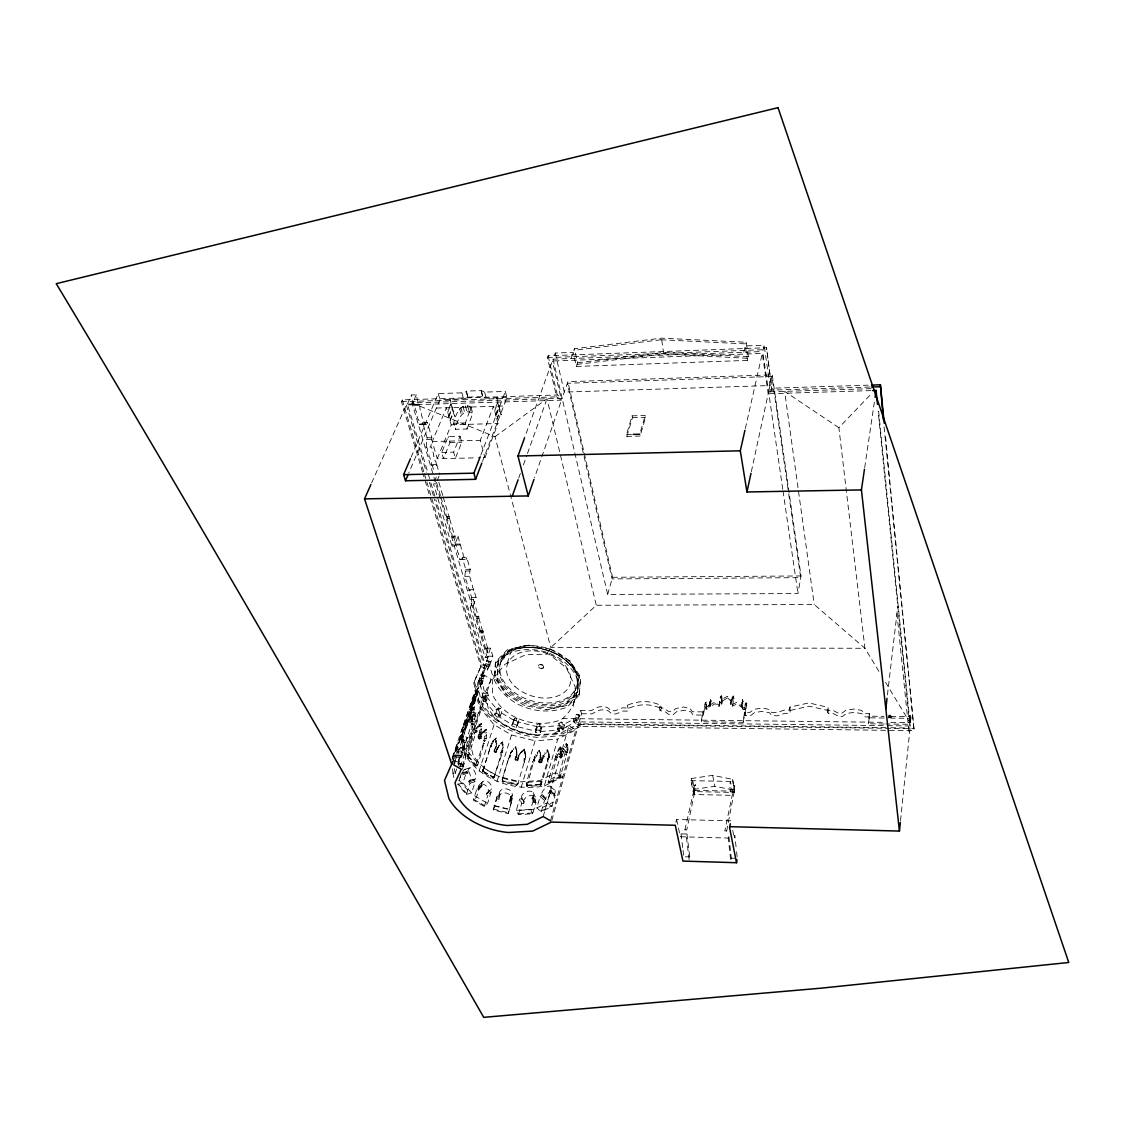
<?xml version="1.0" encoding="UTF-8"?>
<svg xmlns="http://www.w3.org/2000/svg" width="1125" height="1125" viewBox="0 0 1125 1125"><rect width="100%" height="100%" fill="white"/><g stroke="black" fill="none" stroke-linecap="round" stroke-linejoin="round"><path stroke-width="0.75" stroke-dasharray="5 3.75" d="M484.017 741.234L484.917 729.97L486.366 729.52L486.309 738.225L485.48 740.784L483.511 740.644L485.48 740.784M452.911 537.82L447.23 518.555C445.556 516.052 450.703 515.967 449.522 518.513L455.189 537.792L451.997 546.145L454.289 546.117L458.114 536.091L453.544 536.147L452.911 537.82L455.189 537.792M565.397 751.584L558.534 777.136L559.786 778.219L566.606 755.212L566.634 752.667L565.397 751.584L566.845 747.816L566.156 743.597L561.122 753.722L562.795 754.58L561.122 753.722M469.561 720.759L472.852 706.458L474.609 706.556L473.597 712.589L472.148 718.045L470.377 717.933L472.823 718.017L475.945 712.941L474.202 712.828C471.375 713.953 470.841 722.039 469.561 720.759L471.783 721.786L472.823 718.017M471.319 720.872L472.05 717.595M492.708 679.163L492.356 694.434C504.225 719.156 535.866 729.323 560.911 719.845C573.862 710.198 578.264 694.786 577.547 679.219C566.283 653.709 533.7 643.219 508.528 653.47L497.405 664.973L492.708 679.163L504.984 664.27L525.684 654.75L548.845 654.075L566.409 667.955L575.297 687.094L573.173 706.219M550.631 649.083L527.484 645.005L507.22 649.828L495.394 662.119L494.381 680.273C506.841 706.528 540.38 717.37 566.888 707.217L579.15 695.405L580.795 677.292L570.206 660.98L550.434 649.041M495.394 662.119L495 678.403L505.884 694.294L525.234 705.867M482.737 770.906L490.275 747.619L482.358 772.073L493.102 778.303L494.03 777.094L500.794 755.606L500.864 752.695L502.383 752.161L503.086 749.925L502.664 741.797L500.147 743.991L502.664 741.797M494.03 777.094L501.708 754.72L501.778 751.795M528.511 645.173L509.33 649.744L498.108 661.388L497.025 680.245L507.248 695.166M498.108 661.388L497.714 676.814C509.47 701.705 541.266 711.998 566.353 702.323L577.955 691.13L578.981 675.745L568.955 660.291M426.15 447.145L427.12 437.85L422.634 422.55L427.388 422.423L431.845 437.723L430.889 447.033A3.572 1.223 88.1 0 1 432.267 451.758A3.628 1.238 88.1 0 1 433.673 456.525A3.248 1.111 88.2 0 1 434.967 460.955A3.431 1.167 88.2 0 1 436.303 465.525L431.606 465.637A3.417 1.181 88.2 0 0 430.256 461.067A3.248 1.125 88.1 0 0 428.963 456.638A3.628 1.252 88.1 0 0 427.556 451.884A3.572 1.238 88 0 0 426.15 447.145L430.889 447.033M479.039 735.37L480.052 724.078L481.5 723.628L480.909 733.669L480.502 734.92L478.687 734.962L480.502 734.92M464.78 576.352L465.722 569.334L462.305 557.705L466.805 557.663L470.194 569.306L469.266 576.309A4.191 1.364 89.5 0 1 470.433 580.303A3.544 1.153 89.6 0 1 471.487 583.917A3.656 1.195 89.6 0 1 472.57 587.587A2.616 0.844 89.6 0 1 473.442 590.597L468.984 590.625A2.616 0.858 89.6 0 0 468.098 587.616A3.656 1.195 89.6 0 0 467.016 583.945A3.544 1.167 89.6 0 0 465.947 580.331A4.191 1.378 89.5 0 0 464.78 576.352L469.266 576.309M562.795 754.58L561.53 757.561L560.559 758.039L558.9 756.661L560.391 751.852L560.138 746.606L555.356 756.647L557.156 757.434L555.356 756.647M560.728 755.62L561.811 749.967L560.138 746.606M497.208 678.375C508.978 703.28 540.788 713.559 565.903 703.898L577.505 692.705L578.531 677.32C567.183 651.53 534.248 640.927 508.823 651.305L497.587 662.948M579.15 695.405L580.247 679.191C568.252 651.952 533.461 640.744 506.602 651.712L494.775 664.003M481.5 723.628L477.563 727.917L477.211 731.039L474.441 732.966L467.311 754.439L467.1 756.619L475.495 766.364L483.286 743.864L483.511 740.644M475.833 765.337L477.773 764.859L484.973 740.194M463.078 736.72L462.98 737.789L461.194 737.677L461.292 736.608L463.078 736.72L471.938 710.677L474.609 706.556M516.952 753.722L516.586 756.605L516.938 751.655L515.784 746.817L510.652 752.513L509.653 756.253L510.497 756.45L509.85 755.072L509.653 756.253M478.42 683.423L480.53 674.845L484.059 675.619L483.736 678.895L481.95 684.197L478.42 683.423L480.53 674.845M540.337 760.402L539.958 752.133L540.858 757.533L539.128 762.567L541.8 762.412L542.419 760.261L541.364 759.052L542.419 760.261M481.95 684.197L482.273 680.934L478.73 680.161M424.35 473.681L481.57 664.917L473.752 682.791L477.9 702.014A59.456 40.387 16.9 0 0 537.792 737.423L562.612 735.567L580.472 726.37L914.133 730.673L885.22 433.673M888.919 715.556L889.003 718.059L888.919 715.556L890.128 715.022L890.958 718.087L909.675 718.298L909.605 715.795L911.039 715.345L910.111 724.303L885.825 724.008M900.52 820.617L910.069 727.987L878.175 411.342M887.513 725.681L910.28 725.962L911.039 715.345M494.016 751.12L495.548 747.717L495.52 738.788L496.42 737.902L496.463 746.817L494.016 751.12L495.295 752.611L496.898 751.43C499.205 747.112 494.817 751.486 497.559 749.334M909.675 718.298L909.605 715.795M890.958 718.087L890.873 715.584M887.442 694.884L897.806 606.263M500.864 752.695L502.467 748.462L501.75 742.683M884.095 723.994L868.486 723.797L869.428 716.203L883.983 716.358M884.166 718.003L869.625 717.848L869.344 713.672L864.703 713.63L861.469 710.381L853.973 709.045L845.916 710.227L841.978 713.194L838.294 713.152L832.894 710.353L827.733 710.255L828.197 707.358L808.847 702.928L789.891 707.105L789.623 710.002L784.237 710.072L777.487 712.505L771.68 712.434L768.797 709.425L765.647 708.694L761.527 708.173L754.087 709.27L749.995 712.392L744.469 712.322L743.161 722.292L701.311 721.786L702.759 711.872L692.395 711.773L690.173 708.609L683.55 706.992L675.998 708.469L672.511 711.38L668.194 711.323L664.298 708.384L659.348 707.456L660.684 705.375C649.772 700.2 638.395 700.58 627.356 705.234L626.498 707.948L622.153 707.864L615.305 710.761L611.072 710.719L607.669 707.752A11.883 8.17 -14.2 0 0 596.559 707.639L591.202 710.677L580.739 710.564L578.461 718.706L581.006 724.444L914.33 728.648M869.344 713.672L868.486 723.797M473.541 724.388L471.642 723.642L473.541 724.388L475.945 712.941M471.783 724.275L474.202 712.828M566.086 751.247L567.323 752.33L568.069 748.898L567.38 744.68L566.156 743.597M864.703 467.606L874.814 399.023M869.738 716.962L865.111 716.92L861.877 713.672L854.395 712.336L846.352 713.503L842.414 716.484L838.744 716.442L833.344 713.63L828.183 713.531L828.197 707.358M511.692 802.378L509.625 801.858L510.891 800.606L511.636 796.514L510.736 796.514L510.356 797.766L512.423 798.272L508.289 813.642L493.327 809.944L497.503 794.587L499.669 795.122L499.289 793.448L498.572 797.555L499.345 797.977L498.952 799.228L496.8 798.694L497.503 794.587M502.312 778.781L502.566 780.722L502.312 778.781L509.006 757.195L510.694 755.283M498.952 799.228L500.048 793.87M517.753 784.139L517.964 782.958L516.741 785.447L502.214 781.861L502.411 780.694L517.753 784.139L524.461 761.4L524.194 758.616L524.855 759.994L524.194 758.616M502.116 779.948L509.006 757.195M510.652 752.513L510.441 753.694L515.784 746.817M571.036 358.509L574.481 348.708L661.514 338.161L746.17 342.239L748.35 356.653L747.478 360.394L576.337 366.441L573.188 352.364L555.258 353.039L553.036 359.17L607.683 594.45L797.948 593.55L801.028 575.958L772.256 374.878L567.886 381.684L562.134 398.292L411.989 402.947L433.434 475.523M511.917 751.43L512.114 750.262M513.506 749.644L513.717 748.477M516.741 754.889L516.586 749.039M524.278 749.011L525.628 757.42L524.278 749.011L519.567 753.75L517.725 760.542L514.941 759.811L515.784 756.534L516.192 757.856L515.784 756.534M516.741 752.836L516.938 751.655M515.7 760.556L515.138 758.644M516.741 760.837L518.583 757.223M509.625 801.858L510.356 797.766M510.005 800.606L510.736 796.514M518.372 758.405L518.062 757.097M517.725 760.542L517.936 759.375M517.852 758.264L518.442 755.845M508.289 813.642L512.423 798.272M518.231 757.027L519.567 753.75M511.495 799.2L512.227 795.094M519.356 754.931L521.691 751.289M516.741 785.447L517.261 783.253M525.009 752.611L525.234 751.444M524.461 761.4L524.25 762.567L523.983 759.783M525.558 755.086L525.769 753.919M728.944 836.803L731.306 858.164L730.772 861.075L728.227 838.055L728.775 835.158M734.259 789.511C734.302 779.344 734.372 792.9 733.05 789.272M726.708 830.953L734.147 791.733L733.092 791.072L724.823 830.897L726.708 830.953L724.823 830.897M691.312 778.514L693.619 789.427L693.169 791.564L734.372 792.45L732.684 779.316L712.659 775.364L691.312 778.514L690.848 780.652L693.858 794.503L731.461 795.319L732.263 791.128L730.406 781.439L729.591 785.644L731.461 795.319M743.161 722.292L746.803 703.28L745.369 703.266L744.792 709.369L743.034 709.341L742.247 707.752L742.655 699.75L741.291 707.105L737.058 703.913L732.6 706.106L733.219 695.981L730.688 704.292L732.234 696.994M734.372 792.45L732.684 779.316M789.891 707.105L790.13 713.264L784.758 713.334L778.022 715.753L772.214 715.697L769.331 712.673L762.089 711.422L754.65 712.519L750.572 715.627L745.045 715.57L746.803 703.28M742.247 707.752L743.119 700.116M744.792 709.369L745.369 703.266M741.291 707.105L742.05 700.116M730.688 704.292L730.983 699.722L727.27 696.319L722.095 699.328L721.772 704.011L720.759 702.394L721.898 696.811L721.378 695.784L720.394 696.783L719.002 706.655L715.163 703.659L710.184 706.655L711.014 699.581L709.903 699.553L708.919 707.302L707.02 709.116L706.036 709.102L705.712 707.498L706.767 702.591L705.431 702.562L701.311 721.786M732.6 706.106L733.795 697.008M721.055 703.997L721.898 696.811M686.967 834.033L689.766 856.913L689.175 859.823L686.362 836.916L686.967 834.033L681.019 833.864L680.4 836.747L728.227 838.055M721.772 704.011L722.095 699.328M453.473 760.331L458.128 762.103L462.431 752.78L471.642 723.642M462.361 766.041L491.203 679.331L484.059 675.084L476.789 691.13L460.814 738.816L463.205 749.348L464.991 749.475L465.567 748.434L473.4 723.755M719.002 706.655L720.394 696.783M710.184 706.655L711.014 699.581M684.9 829.842L693.9 790.242L694.955 790.903L686.77 829.898L684.9 829.842L686.77 829.898M693.872 788.667C697.57 777.656 692.691 793.252 695.166 788.47M693.858 794.503L694.744 790.327L692.705 780.68L691.819 784.87M708.919 707.302L709.903 699.553M659.348 707.456L660.052 710.663L665.002 711.591L668.897 714.544L673.2 714.586L676.673 711.675L684.225 710.212L690.834 711.83L693.056 714.994L703.406 715.106L705.431 702.562M706.036 709.102L706.767 702.591M751.345 471.656L768.178 393.778L762.286 353.433L552.375 361.013L524.503 438.005M871.158 388.673L768.586 391.866L772.256 374.878M675.914 822.375L676.533 819.478L730.856 820.842M870.848 390.614L768.178 393.778L771.947 390.108L766.533 347.723L548.114 355.781L547.439 357.623L556.636 396.858L561.473 400.148L534.53 477.759M745.327 428.597L762.286 353.433M782.761 489.234L762.722 351.534L764.128 345.262L745.284 345.966L747.478 360.394M463.191 732.361L471.909 706.697L470.194 706.036L469.041 709.214L461.447 731.7L463.191 732.361L468.197 720.956L478.237 690.483L476.508 689.822L471.178 704.503L471.98 702.084L473.709 702.745L471.825 702.422M467.423 723.108L465.666 722.433L476.508 689.822M660.052 710.663L661.388 708.581L660.684 705.375M743.794 352.223L746.17 342.239M473.963 695.461L469.927 706.598L471.656 707.259L475.678 696.122L474.131 701.494L472.402 700.833L473.963 695.461L476.086 696.305L472.838 705.206L471.108 704.545L472.908 705.178L473.667 703.364L471.938 702.703M550.491 820.8L575.887 729.802L568.955 725.667L553.57 733.627M551.841 820.42L578.756 723.825L889.031 727.72M580.739 710.564L581.569 713.742L579.291 721.884L575.691 723.755L573.258 721.589L574.777 716.203L576.858 714.248L580.795 716.498L576.858 714.248M550.181 790.355L549.098 792.155L553.528 795.966L554.611 794.166A6.427 2.855 -49.6 0 0 551.967 790.312A6.427 2.855 -49.6 0 0 545.92 798.441L541.491 794.658A6.441 2.841 -49.5 0 1 547.552 786.516A6.441 2.841 -49.5 0 1 550.181 790.355L554.611 794.166M541.294 811.716L544.528 800.395L546.455 798.356L542.039 794.559L540.098 796.598L536.836 807.919L541.294 811.716L551.855 806.569L555.047 795.22L550.603 791.409L549.098 792.155M575.691 723.755L578.377 714.333M543.178 816.567L568.955 725.667M536.836 807.919L547.397 802.744L550.603 791.409M561.572 753.497L560.559 758.039M607.683 594.45L612.534 577.28L567.886 381.684M555.933 756.366L548.367 780.666L548.17 782.297L549.422 783.38L557.156 757.434M556.58 757.73L561.361 747.689M573.398 704.25L576.633 692.873M577.505 692.705L577.955 691.13M563.02 730.308L561.22 727.917L562.753 722.545L561.08 722.053L558.802 723.6L557.255 728.972L559.055 731.363L563.02 730.308L564.553 724.922L562.753 722.545M575.339 690.145A39.881 27.394 16.9 0 0 529.917 647.227A39.881 27.394 16.9 0 0 509.358 690.314A39.881 27.394 16.9 0 0 575.339 690.145L575.789 688.57A39.853 27.394 16.9 0 0 530.409 645.666A39.853 27.394 16.9 0 0 509.864 688.753A39.853 27.394 16.9 0 0 575.789 688.57M548.775 753.877L548.086 758.573L547.242 758.63L547.805 759.881L549.394 757.238L548.255 751.767L549.323 755.114M526.922 786.417L533.25 763.045L534.867 760.795L534.305 759.544L532.688 761.794L526.261 783.45L526.922 786.417L540.83 785.489L548.058 762.356L547.805 759.881M559.055 731.363L560.602 725.977L562.866 724.43L564.553 724.922M544.275 786.038L562.753 776.841L555.623 772.664L539.944 780.511L520.27 781.833A46.617 30.698 16.8 0 1 472.809 754.214L469.477 739.35L475.748 725.808L468.408 721.505L461.095 737.508L465.075 755.002C481.725 781.003 514.772 791.367 544.275 786.038L557.747 739.125L575.887 729.802M532.688 813.769L530.663 809.395L533.953 798.075L531.97 798.202L533.18 796.683L535.205 801.07L533.981 802.589L535.964 802.462L532.688 813.769L518.372 814.641L516.319 810.281L519.68 798.989L521.733 798.863L523.772 803.222L521.719 803.362L519.68 798.989M577.055 364.373L663.694 353.981L661.514 338.161L661.036 339.764L573.919 350.311M641.039 432.928L645.581 417.291L645.216 415.477L632.095 415.842L626.498 434.559L626.878 436.387L640.139 436.05M540.83 785.489L540.267 784.237L547.509 761.105L547.242 758.63M541.8 762.412L541.87 759.009M541.927 760.289L547.889 751.078L547.341 749.841L541.364 759.052M640.673 431.1L645.216 415.477M539.128 762.567L538.566 761.316L539.775 759.164M518.372 814.641L521.719 803.362M523.772 803.222L524.152 801.97L521.381 797.442L524.152 801.97M540.253 732.783L541.842 727.425L541.505 724.936L539.536 723.712L536.948 724.528L535.345 729.886L535.683 732.375L540.253 732.783L539.902 730.294L541.505 724.936M521.733 798.863L522.112 797.597M534.066 760.852L534.263 757.041L539.184 750.333L539.747 751.57L534.825 758.278L534.066 760.852L534.867 760.795M521.128 787.57L535.106 740.812L557.747 739.125M626.878 436.387L632.461 417.67L632.095 415.842M524.855 759.994L525.839 756.253M535.683 732.375L537.286 727.017L536.948 724.528M514.941 759.811L515.587 757.716M543.6 667.589A2.686 1.856 16.9 0 0 540.492 664.706A2.686 1.856 16.9 0 0 539.156 667.645A2.686 1.856 16.9 0 0 543.6 667.589L543.698 667.252A2.686 1.856 16.9 0 0 540.591 664.369A2.686 1.856 16.9 0 0 539.269 667.308A2.686 1.856 16.9 0 0 543.698 667.252M516.192 757.856L516.797 755.423M517.345 725.456L519.005 720.113L517.064 718.172L514.491 718.27L511.678 725.738L516.206 727.58L517.345 725.456L512.817 723.614L511.678 725.738M493.327 809.944L496.8 798.694M502.214 781.861L502.762 779.541M496.955 781.594L511.509 734.991L494.086 724.725L480.544 708.595L476.789 691.13M516.206 727.58L519.005 720.113M493.102 778.303L494.958 776.208M476.944 788.822L478.42 789.68L478.237 787.95L481.458 784.842L482.02 785.391L481.641 786.572L480.164 785.714L476.944 788.822L473.316 800.114L484.341 806.442L487.589 803.362L491.133 792.042L489.516 791.114L490.669 790.158L486.267 794.208L487.898 795.136L491.133 792.042M512.817 723.614L514.491 718.27M486.267 794.208L489.881 789.947M484.341 806.442L487.898 795.136M496.35 750.052L501.061 743.105M495.984 752.33L496.645 750.22M497.264 749.152L499.275 745.059L498.361 745.959M490.233 746.466L491.766 745.945L490.233 746.466L492.623 741.347L496.42 737.902M500.302 716.217L502.003 710.887L500.597 708.427L498.53 707.991L496.139 709.369L494.409 714.698L497.897 717.595L500.302 716.217L496.8 713.306L498.53 707.991M491.133 745.58L495.084 738.717M482.358 772.073L483.652 770.02M480.164 785.714L476.55 797.006L473.316 800.114M466.383 794.419L471.6 792.9L475.228 781.678L474.033 780.3L474.989 779.386L469.252 780.581L468.844 781.833L470.039 783.197L466.383 794.419L458.775 785.728M479.053 771.216L494.086 724.725M497.897 717.595L499.612 712.266L502.003 710.887M475.495 766.364L477.773 764.859M462.741 748.659L467.283 737.438L461.109 735.075L456.581 746.311L462.952 748.252L456.581 746.311M507.192 663.258L510.553 652.992M486.366 729.52L482.836 732.923L481.05 738.534L479.461 736.608L480.15 734.513M462.656 774.717L467.859 773.17L467.845 771.159L462.656 772.706L462.656 774.717L461.405 773.283M478.687 734.962L477.998 737.058L479.602 738.984L481.387 733.373L484.917 729.97M500.752 662.358L501.258 660.811M460.477 776.053L457.678 784.477L462.909 782.944L466.608 771.722L467.859 773.17M486.506 700.973L484.791 697.641L486.562 692.325L487.744 692.972L488.264 695.658L486.506 700.973L483.244 701.339L481.528 698.006L483.3 692.691L486.562 692.325M460.153 777.797L463.95 763.875L457.664 763.453M475.748 731.503L476.114 728.381L480.052 724.078M467.1 756.619L468.577 756.169L475.903 732.516L477.211 731.039M461.77 757.434L462.122 755.381A6.652 1.856 -85.8 0 1 465.103 753.891A6.652 1.856 -85.8 0 1 464.147 764.255L457.875 763.833A6.652 1.884 -85.8 0 0 458.831 753.483A6.652 1.884 -85.8 0 0 455.808 754.973L455.456 757.027L461.77 757.434L461.405 755.873L455.091 755.466L452.756 762.384M460.364 766.673L484.973 692.916L491.203 679.331M465.075 755.002L480.544 708.595M483.244 701.339L485.016 696.023L484.495 693.352L483.3 692.691M487.28 670.148L490.486 661.683L487.069 660.361L485.648 663.511L483.848 668.812L487.28 670.148L490.486 661.683M482.85 630.872C477.337 632.362 484.734 628.889 483.188 632.995L487.941 649.181L485.761 649.167L486.113 648.169L490.472 648.183L492.82 656.227L489.642 665.691L481.57 664.917L473.752 682.791M458.128 762.103L462.952 748.252M456.666 768.937L453.839 777.375L452.025 769.725M463.205 749.348L463.795 748.322M458.198 765.492L461.405 755.873M453.488 759.586L484.636 667.575L434.433 499.219M486.113 648.169L488.475 656.198L483.848 668.812M454.852 761.681L484.059 675.084M490.472 648.183L487.266 657.647L485.072 657.633L487.941 649.181M452.32 757.448L477.394 683.578L484.636 667.575L480.923 666.83L423.07 473.864M452.208 758.911L456.792 745.903M459.422 740.433L460.012 739.125L466.214 741.502L465.609 742.809L459.422 740.433L461.109 735.075M460.012 739.125L456.202 750.403L462.431 752.78M459.816 739.28L466.003 741.642L467.283 737.438M576.337 366.441L577.603 362.756L574.481 348.708M485.761 649.167L480.656 630.872M482.695 631.308L478.842 618.23C480.262 614.306 473.062 617.794 478.547 616.261M480.502 631.308L476.339 616.261M468.984 590.625L469.322 589.697L473.78 589.669L476.1 597.586L472.5 607.683L470.264 607.697L485.072 657.633M518.681 478.139L520.439 473.217M523.364 465.005L526.88 455.147M527.47 453.502L546.342 400.627M470.264 607.697L473.273 599.273L471.052 599.288L476.184 616.711M473.442 590.597L473.78 589.669M471.052 599.288L471.656 597.6L469.322 589.697M562.345 754.805L567.38 744.68M476.086 696.305L478.237 690.483M458.114 536.091L460.083 544.964A3.417 1.125 89.2 0 1 461.138 548.578A3.6 1.181 89.2 0 1 462.234 552.305A3.473 1.139 89.3 0 1 463.289 555.933A3.347 1.097 89.3 0 1 464.33 559.491L466.186 559.336L466.805 557.663M462.305 557.705L461.686 559.378L459.816 559.533A3.347 1.111 89.3 0 0 458.775 555.975A3.473 1.153 89.3 0 0 457.692 552.347A3.6 1.195 89.2 0 0 456.595 548.634A3.417 1.139 89.2 0 0 455.541 545.006L453.544 536.147M496.941 419.498L500.063 411.328L501.244 414.97L496.8 397.814L497.7 402.244L494.55 410.386M482.456 461.419L506.911 397.505L505.364 391.43L484.636 392.105L481.458 390.6L466.439 391.092L467.817 397.744L463.542 398.855L439.973 399.6L408.923 472.697M484.945 457.636L497.981 423.506L493.481 406.322L480.262 440.325L484.945 457.636L478.139 457.791M495.675 414.689L498.825 406.547L497.841 402.764L494.691 410.906M495.816 415.209L498.952 407.053L499.936 410.822L496.8 418.978M480.811 455.189L505.364 391.43M695.841 785.222L694.603 785.194M694.955 790.903L693.112 790.861M506.911 397.505L486.225 398.152L482.808 397.28L481.458 390.6M460.055 436.219L461.756 442.308L455.372 458.283L453.642 452.166L460.055 436.219L448.256 436.528L441.717 452.447L443.489 458.55L449.986 442.617L448.256 436.528M467.086 428.991L472.739 413.184C462.403 407.292 456.806 421.341 455.4 429.314L467.086 428.991L465.412 422.916L471.094 407.123C460.758 401.259 455.133 415.252 453.698 423.239L455.4 429.314M437.147 480.769L439.017 476.142M467.817 397.744L466.439 391.092M434.672 481.134L436.345 477M436.303 465.525L436.711 464.555L432.014 464.653L431.606 465.637M437.273 458.747L451.223 424.814L446.414 407.756L432.253 441.562L437.273 458.747L476.438 457.833M734.92 786.009L733.683 785.995M734.147 791.733L732.291 791.705M449.958 420.314L453.305 412.2L452.264 408.459L448.903 416.573M450.098 420.834L453.445 412.72L454.711 416.32L449.958 399.291L450.928 403.692L447.553 411.792M448.748 416.053L452.109 407.953L451.069 404.198L447.694 412.298M411.089 457.186L438.272 393.595L461.897 392.836L466.172 391.725M426.614 424.223L424.153 424.083A3.783 1.308 87.7 0 0 422.705 419.091L421.425 414.745A3.6 1.252 87.6 0 0 420.005 409.894A3.333 1.153 87.5 0 0 418.641 405.267L416.292 394.819L411.469 394.973L413.845 405.408A3.333 1.167 87.5 0 1 415.209 410.034A3.6 1.252 87.6 0 1 416.63 414.886L417.923 419.231A3.783 1.322 87.7 0 1 419.386 424.209L426.614 424.223L427.388 422.423M421.861 424.35L422.634 422.55M416.292 394.819L412.27 403.931L407.433 404.086L430.383 481.219M371.616 482.962L406.322 404.944L561.473 400.148L552.375 361.013M407.433 404.086L411.469 394.973M422.564 472.177L401.442 401.709L402.258 399.881L557.283 394.988L562.134 398.292M462.684 727.903L467.255 717.877M461.447 731.7L465.933 721.631M453.375 755.466L457.65 746.128M451.927 759.741L456.483 749.573M472.852 706.458L470.18 710.578L471.938 710.677M513.352 720.408L515.925 720.309L517.064 718.172M471.08 713.222L469.308 713.123L468.548 715.148L470.32 715.261M546.82 653.625L550.772 647.55L596.278 605.264L814.233 604.547L864.928 648.281L879.328 672.075M558.9 756.661L560.967 755.62M508.809 758.377L510.497 756.45M489.375 748.519L491.766 745.945M889.102 717.216L891.042 717.23M411.989 402.947L495 436.711L550.772 647.55L864.928 648.281L838.884 427.711L871.523 393.581M732.544 698.611L733.219 695.981M720.703 698.4L721.378 695.784M492.623 741.347L493.523 740.461M491.105 743.737L492.019 742.837M495.886 741.347L496.786 740.447M495.928 744.117L496.828 743.217M495.548 747.717L496.463 746.817M494.662 749.067L495.956 748.392M496.927 748.238L497.841 747.338M494.367 752.062L494.916 750.234M502.186 745.256L503.1 744.356M495.295 752.611L496.898 751.43M502.467 748.462L503.367 747.577M482.428 770.105L483.342 769.205M502.172 750.811L503.086 749.925M768.586 391.866L772.355 388.195L868.191 385.172M501.469 753.047L502.383 752.161M500.794 755.606L501.708 754.72M479.011 785.18L482.217 782.058M478.8 788.498L482.02 785.391M576.52 694.434L565.045 705.516L546.3 709.65M478.42 789.68L481.641 786.572M579.684 693.506L567.436 705.319L547.481 709.72L525.038 705.698M493.467 777.164L494.381 776.278M705.712 707.498L708.595 705.698M579.291 716.414L577.209 718.369L574.777 716.203M709.861 705.038L714.853 702.042L718.692 705.038M521.48 752.456L524.067 750.192M705.741 704.166L706.247 701.916M909.773 717.441L911.208 716.991M745.65 704.883L746.212 702.619M495 436.711L547.003 398.756L596.278 605.264M494.17 739.617L495.52 738.788M732.305 704.489L736.762 702.295L740.995 705.487M538.566 761.316L541.237 761.161M742.331 701.733L743.414 701.733M722.405 700.945L727.566 697.936L727.27 696.319M496.139 709.369L498.206 709.819L500.597 708.427M494.409 714.698L496.8 713.306M710.212 701.17L711.337 701.184M573.258 721.589L576.858 719.719L579.291 721.884L885.755 725.653M581.006 724.444L563.161 733.641L538.369 735.497A59.4 40.387 16.9 0 1 478.533 700.102L474.398 680.878M566.634 752.667L567.422 752.273M550.308 779.33L561.389 773.789M548.17 782.297L558.534 777.136M549.661 782.564L560.011 777.403M553.528 795.966L555.047 795.22M542.531 807.398L553.078 802.238M541.533 810.886L552.094 805.725M537.286 727.017L539.873 726.202L541.842 727.425M478.561 725.091L480.009 724.641M477.323 726.455L478.786 725.991M476.114 728.381L477.563 727.917M480.234 726.891L481.683 726.441M475.27 730.927L476.719 730.477M480.08 729.97L481.528 729.52M474.441 732.966L475.903 732.516M479.798 732.277L481.247 731.827M483.033 731.461L484.481 731.011M481.387 733.373L482.836 732.923M479.461 734.119L480.909 733.669M485.156 733.064L486.605 732.614M480.403 735.258L481.852 734.808M477.998 737.058L479.461 736.608M479.995 736.495L481.444 736.045M480.291 736.847L481.753 736.397M478.364 738.183L479.827 737.733M485.128 736.031L486.591 735.595M478.955 738.914L480.417 738.478M479.602 738.984L481.05 738.534M484.847 738.675L486.309 738.225M483.286 743.864L484.748 743.414M467.311 754.439L468.788 753.989M467.48 755.48L468.956 755.03M464.695 769.416L469.884 767.855M463.064 773.466L468.267 771.919M469.252 780.581L474.441 779.048M468.844 781.833L474.033 780.3M470.039 783.197L475.228 781.678M557.255 728.972L561.22 727.917M581.569 713.742L592.017 713.855L597.347 710.817A11.869 8.17 -14.2 0 1 608.456 710.944L611.845 713.897L616.078 713.953L622.913 711.056L627.244 711.141L628.102 708.427C639.127 703.772 650.489 703.406 661.388 708.581M693.619 789.427L714.853 786.305L734.78 790.298M790.411 710.367L809.325 706.191L828.647 710.634M577.603 362.756L664.158 352.378L748.35 356.653M484.495 693.352L487.744 692.972M485.016 696.023L488.264 695.658M481.528 698.006L484.791 697.641M533.503 759.6L534.305 759.544M527.555 782.269L542.602 781.256M526.345 785.166L540.267 784.237M527.161 785.602L541.069 784.673M516.319 810.281L530.663 809.395M519.652 810.337L533.939 809.452M518.625 813.811L532.941 812.939M547.439 357.623L766.111 349.622M553.036 359.17L762.722 351.534M468.07 397.111L483.061 396.647M401.442 401.709L556.636 396.858L557.283 394.988L548.114 355.781M869.653 387.056L771.947 390.108L766.533 347.723M414.267 404.452L419.062 404.297M413.845 405.408L418.641 405.267M436.387 408.052L503.648 406.027M632.461 417.67L645.581 417.291M419.386 424.209L424.153 424.083M453.698 423.239L465.412 422.916M451.223 424.814L497.981 423.506M427.12 437.85L431.845 437.723M426.361 439.65L431.086 439.538M626.498 434.559L631.477 434.433M432.253 441.562L480.262 440.325M449.986 442.617L461.756 442.308M441.717 452.447L453.642 452.166M435.895 483.848L433.547 483.905L451.997 546.145M447.005 516.783L449.705 516.839M447.398 518.119L449.691 518.091M447.23 518.555L449.522 518.513M455.892 544.078L460.434 544.036M455.541 545.006L460.083 544.964M459.816 559.533L466.186 559.336M465.722 569.334L470.194 569.306M465.103 571.008L469.589 570.98M612.534 577.28L801.028 575.958M471.656 597.6L476.1 597.586M476.789 616.542L478.997 616.542M476.789 617.794L478.997 617.794M476.634 618.23L478.842 618.23M481.078 631.111L483.272 631.111M481.148 632.559L483.342 632.559M480.994 632.995L483.188 632.995M488.475 656.198L492.82 656.227M720.759 702.394L721.462 702.394M730.392 702.675L731.405 704.306M741.952 706.134L742.739 707.723L744.497 707.752M890.775 716.442L909.52 716.639M562.289 718.523L883.912 722.334M890.845 722.419L909.942 722.644L884.728 681.005M890.789 727.734L910.069 727.987M690.848 780.652L732.263 781.467M694.744 790.327L732.263 791.128M685.322 856.786L689.766 856.913M731.306 858.164L735.806 858.291M661.036 339.764L745.777 343.87M663.694 353.981L747.97 358.298M471.952 707.386L473.709 707.498M471.108 708.68L472.866 708.792M472.444 709.355L474.202 709.467M471.839 712.491L473.597 712.589M469.448 713.742L471.22 713.841M473.02 714.22L474.764 714.333M471.291 714.825L473.048 714.938M473.78 716.006L475.523 716.119M471.881 716.062L473.639 716.161M470.798 716.681L472.57 716.794M473.245 719.058L474.989 719.156M470.644 719.156L472.416 719.255M469.575 719.578L472.5 719.648M469.716 721.561L471.783 721.786M472.641 721.73L474.398 721.842M470.967 726.905L472.725 727.017M460.814 738.816L462.6 738.928L464.991 749.475M463.556 748.322L465.567 748.434M457.959 751.753L464.245 752.161M455.808 754.973L462.122 755.381M455.878 755.775L462.192 756.183M458.817 764.803L463.528 765.113M459.155 766.28L463.88 766.589M535.345 729.886L539.902 730.294M480.712 675.478L484.242 676.252M480.22 678.122L483.736 678.895M511.509 734.991L535.106 740.812M502.861 777.53L518.569 781.411M502.467 781.059L516.98 784.645M494.648 805.655L509.597 809.339M494.016 805.837L509.02 809.55M493.58 809.114L508.542 812.812M486.647 793.041L487.434 793.252A5.836 4.275 46.4 0 0 484.678 784.8A5.836 4.275 46.4 0 0 478.237 787.95M515.911 759.375L516.952 759.67M463.542 731.334L461.798 730.673M460.139 738.506L466.327 740.883M456.398 747.07L462.572 749.419M455.752 748.477L461.911 750.825M473.583 696.994L475.875 697.978M473.541 697.922L475.256 698.583M472.823 698.498L475.453 699.469M473.006 698.948L474.736 699.609M472.894 699.75L474.623 700.411M471.741 701.438L473.456 702.084M471.502 703.8L473.231 704.461M470.798 704.039L472.514 704.7M469.041 709.214L470.756 709.875M466.439 720.281L468.197 720.956M466.059 721.294L467.803 721.969M476.255 690.877L477.984 691.538M475.861 692.269L477.591 692.93M475.467 692.606L477.183 693.267M475.256 694.209L476.986 694.884M474.398 696.755L476.128 697.43M486.703 660.923L490.12 662.245M485.648 663.511L489.066 664.833M488.7 666.998L485.283 665.663L435.867 499.669M474.694 795.839L487.589 803.362M473.583 799.284L484.608 805.612M482.611 771.272L493.355 777.502M483.216 767.644L494.873 774.408M483.272 771.188L494.03 777.431M495.281 751.177L496.209 751.711M838.884 427.711L784.631 391.373L814.233 604.547M541.673 795.825L546.103 799.622M540.098 796.598L544.528 800.395M547.397 802.744L551.855 806.569M549.45 790.889L553.88 794.7M548.367 780.666L549.619 781.748M548.536 781.045L549.773 782.114M550.589 786.6L555.019 790.411M559.378 775.42L560.63 776.503M558.858 775.969L560.109 777.066M554.625 758.827L555.862 759.895M559.884 754.355L561.122 755.423M559.491 754.552L562.205 756.689M560.292 756.478L561.53 757.561M556.186 753.722L557.423 754.791M563.273 748.589L564.497 749.658M560.489 747.717L561.712 748.8M560.573 748.898L561.811 749.967M562.191 750.755L563.414 751.837M565.369 754.13L566.606 755.212M558.759 748.645L559.983 749.728M560.391 751.852L561.614 752.92M557.972 750.038L559.195 751.12M566.634 745.102L567.858 746.184M566.831 746.733L568.069 747.816M566.845 747.816L568.069 748.898M564.427 746.466L565.65 747.548M566.648 749.25L567.872 750.333M727.566 697.936L731.278 701.339L730.983 699.722M515.925 720.309L517.866 722.236M457.959 783.647L466.65 793.589M462.909 782.944L471.6 792.9M459.098 780.202L467.775 790.13M468.577 756.169L476.972 765.928M467.367 755.817L475.762 765.562M468.113 752.034L477.183 762.595M561.08 722.053L562.866 724.43M558.802 723.6L560.602 725.977M580.472 726.37L578.756 723.825L560.756 733.12L534.319 735.075A45.478 30.755 16.9 0 1 488.109 707.752L484.973 692.916M498.206 709.819L499.612 712.266M733.514 697.598L734.091 698.625M485.213 698.414L486.113 700.186M721.673 697.388L722.208 698.428M547.341 749.841L548.803 753.019M526.261 783.45L527.259 785.264M532.336 796.95L534.347 801.323M531.97 798.202L533.981 802.589M533.25 792.633L535.261 797.006M533.953 798.075L535.964 802.462M532.688 761.794L533.25 763.045M541.237 782.747L541.814 783.984M540.562 783.211L541.139 784.448M534.263 757.041L534.825 758.278M540.141 757.898L540.703 759.136M537.216 752.456L537.764 753.694M539.184 759.206L539.747 760.444M540.295 761.723L540.858 762.961M539.297 761.766L539.859 763.003M535.669 754.552L536.231 755.789M542.812 755.55L543.375 756.802M540.295 754.411L540.858 755.663M541.73 757.8L542.292 759.038M540.295 756.295L540.858 757.533M548.086 758.573L548.648 759.825M544.852 752.667L545.414 753.919M547.509 761.105L548.058 762.356M548.845 756L549.394 757.238M539.184 750.333L540.52 753.37M515.573 747.984L516.375 750.22M402.258 399.881L423.844 472.008M430.889 482.892L435.375 497.981M406.322 404.944L426.403 472.275M429.413 482.386L433.927 497.531M436.542 482.344L440.48 495.675M440.873 497.039L446.836 517.219M433.927 477.197L493.411 678.431M438.877 482.302L442.8 495.633M443.194 496.997L449.128 517.191M473.273 599.273L478.392 616.697M432.014 464.653L434.475 473.02M436.711 464.555L439.65 474.595M438.272 393.595L439.973 399.6M460.856 407.433L462.53 413.48M459.675 408.67L461.348 414.731M461.897 392.836L463.542 398.855M465.384 405.928L467.044 411.975M463.022 406.477L464.681 412.523M469.673 406.266L471.319 412.327M467.691 405.858L469.336 411.905M471.094 407.123L472.936 414.38M481.205 391.233L482.808 397.28M484.636 392.105L486.225 398.152M627.356 705.234L628.102 708.427M454.191 768.502L455.273 773.1M452.306 768.895L454.106 776.545M455.091 755.466L455.456 757.027M555.258 353.039L564.272 392.091L769.964 385.538L764.128 345.262M462.108 734.203L464.695 745.608M676.533 819.478L680.4 836.747M477.394 683.578L481.261 701.634A55.673 37.814 16.9 0 0 537.441 734.864M483.159 697.823L480.178 683.817L481.697 679.331L484.664 693.323M702.759 711.872L703.406 715.106M712.659 775.364L714.853 786.305M732.712 830.32L734.259 838.223L734.808 835.312L736.411 850.12M706.697 707.498L707.02 709.116M710.536 699.202L710.859 700.819M742.655 699.75L742.936 701.367M744.469 712.322L745.045 715.57M742.739 707.723L743.034 709.341M783.014 490.978L797.948 593.55M788.062 489.206L771.905 376.495L567.337 383.273L612.07 578.925L800.733 577.645L788.302 490.936M827.184 709.383L827.648 712.659M539.536 723.712L539.873 726.202M681.019 833.864L682.833 848.573M683.03 850.205L683.845 856.744M869.428 716.203L869.625 717.848M890.128 715.022L890.311 716.667M889.453 715.008L889.636 716.653M736.594 851.766L737.128 856.702M878.625 411.145L910.28 725.962M896.963 613.491L909.323 735.272M884.081 426.881L914.133 730.673M910.195 715.331L910.35 716.991M462.656 772.706A6.581 3.698 74 0 1 468.169 770.892A6.581 3.698 74 0 1 469.8 780.933M498.572 797.555A6.539 5.048 9.3 0 1 506.559 793.139A6.539 5.048 9.3 0 1 510.891 800.606M523.406 801.816A6.567 4.402 -25.5 0 1 531.056 795.473A6.567 4.402 -25.5 0 1 535.205 801.07M521.381 797.442A6.581 4.402 -25.5 0 1 529.045 791.1A6.581 4.402 -25.5 0 1 533.18 796.683M499.289 793.448A6.553 5.048 9.3 0 1 507.277 789.033A6.553 5.048 9.3 0 1 511.636 796.514M481.458 784.842A5.85 4.275 46.4 0 1 487.898 781.692A5.85 4.275 46.4 0 1 490.669 790.158M467.845 771.159A6.595 3.684 74 0 1 473.358 769.345A6.595 3.684 74 0 1 474.989 779.386M575.761 718.116L574.481 722.672L562.12 729.113L563.414 724.57L575.761 718.116M559.462 725.625L558.155 730.167L540.07 731.531L541.42 727.003L559.462 725.625M536.878 726.609L535.514 731.137L516.769 726.511L518.175 721.997L536.878 726.609M513.661 720.169L512.241 724.683L499.092 716.906L500.541 712.406L513.661 720.169M497.067 709.509L495.605 714.009L484.875 701.156L486.366 696.656L497.067 709.509M482.02 676.055L480.502 680.555L487.083 664.987L482.02 676.055M472.655 700.608L474.202 701.677L472.655 700.608M514.941 686.391A32.864 22.584 16.9 0 0 569.278 686.152A32.864 22.584 16.9 0 0 531.745 650.827A32.864 22.584 16.9 0 0 514.941 686.391"/><path stroke-width="1.5" d="M729.745 826.678L899.452 831.066L900.337 822.347M885.811 708.736L887.034 698.344M883.392 419.892L880.397 384.792L871.678 385.073M899.452 831.066L861.427 489.909L864.45 469.322M875.067 397.308L876.066 390.445L872.592 390.558M452.925 761.231L444.516 780.427L448.889 798.525A58.584 37.617 16.7 0 0 508.275 832.5L532.659 831.094L551.377 822.08L675.281 825.272L682.931 861.089L736.509 862.72L737.044 859.795M730.294 823.753L729.577 827.634L736.509 862.72M861.427 489.909L746.958 491.977L750.98 473.344M746.958 491.977L740.306 450.802L744.933 430.298M454.852 761.681L453.755 764.902L461.292 769.247L455.006 782.747L458.508 797.611A47.672 30.614 16.7 0 0 507.15 825.497L527.231 824.316L543.178 816.567L550.491 820.8M451.814 764.522L364.528 498.881L528.23 495.928L533.967 479.419M512.227 496.209L518.091 479.784M528.23 495.928L517.978 456.019L524.503 438.005M410.4 458.775L403.608 474.666L405.492 480.769L475.594 479.334L481.837 463.05M475.594 479.334L473.892 473.175L480.178 456.82M405.492 480.769L408.234 474.314M364.528 498.881L370.898 484.552M871.397 387L880.116 386.733M633.122 434.391L639.759 434.222M517.978 456.019L740.306 450.802M403.608 474.666L473.892 473.175M876.066 390.445L877.472 404.381M880.397 384.792L884.18 423.197M778.022 107.663L56.25 283.683C202.247 526.205 342.858 771.862 483.736 1017.338L820.786 988.2L1068.75 962.48L778.022 107.663"/></g></svg>
